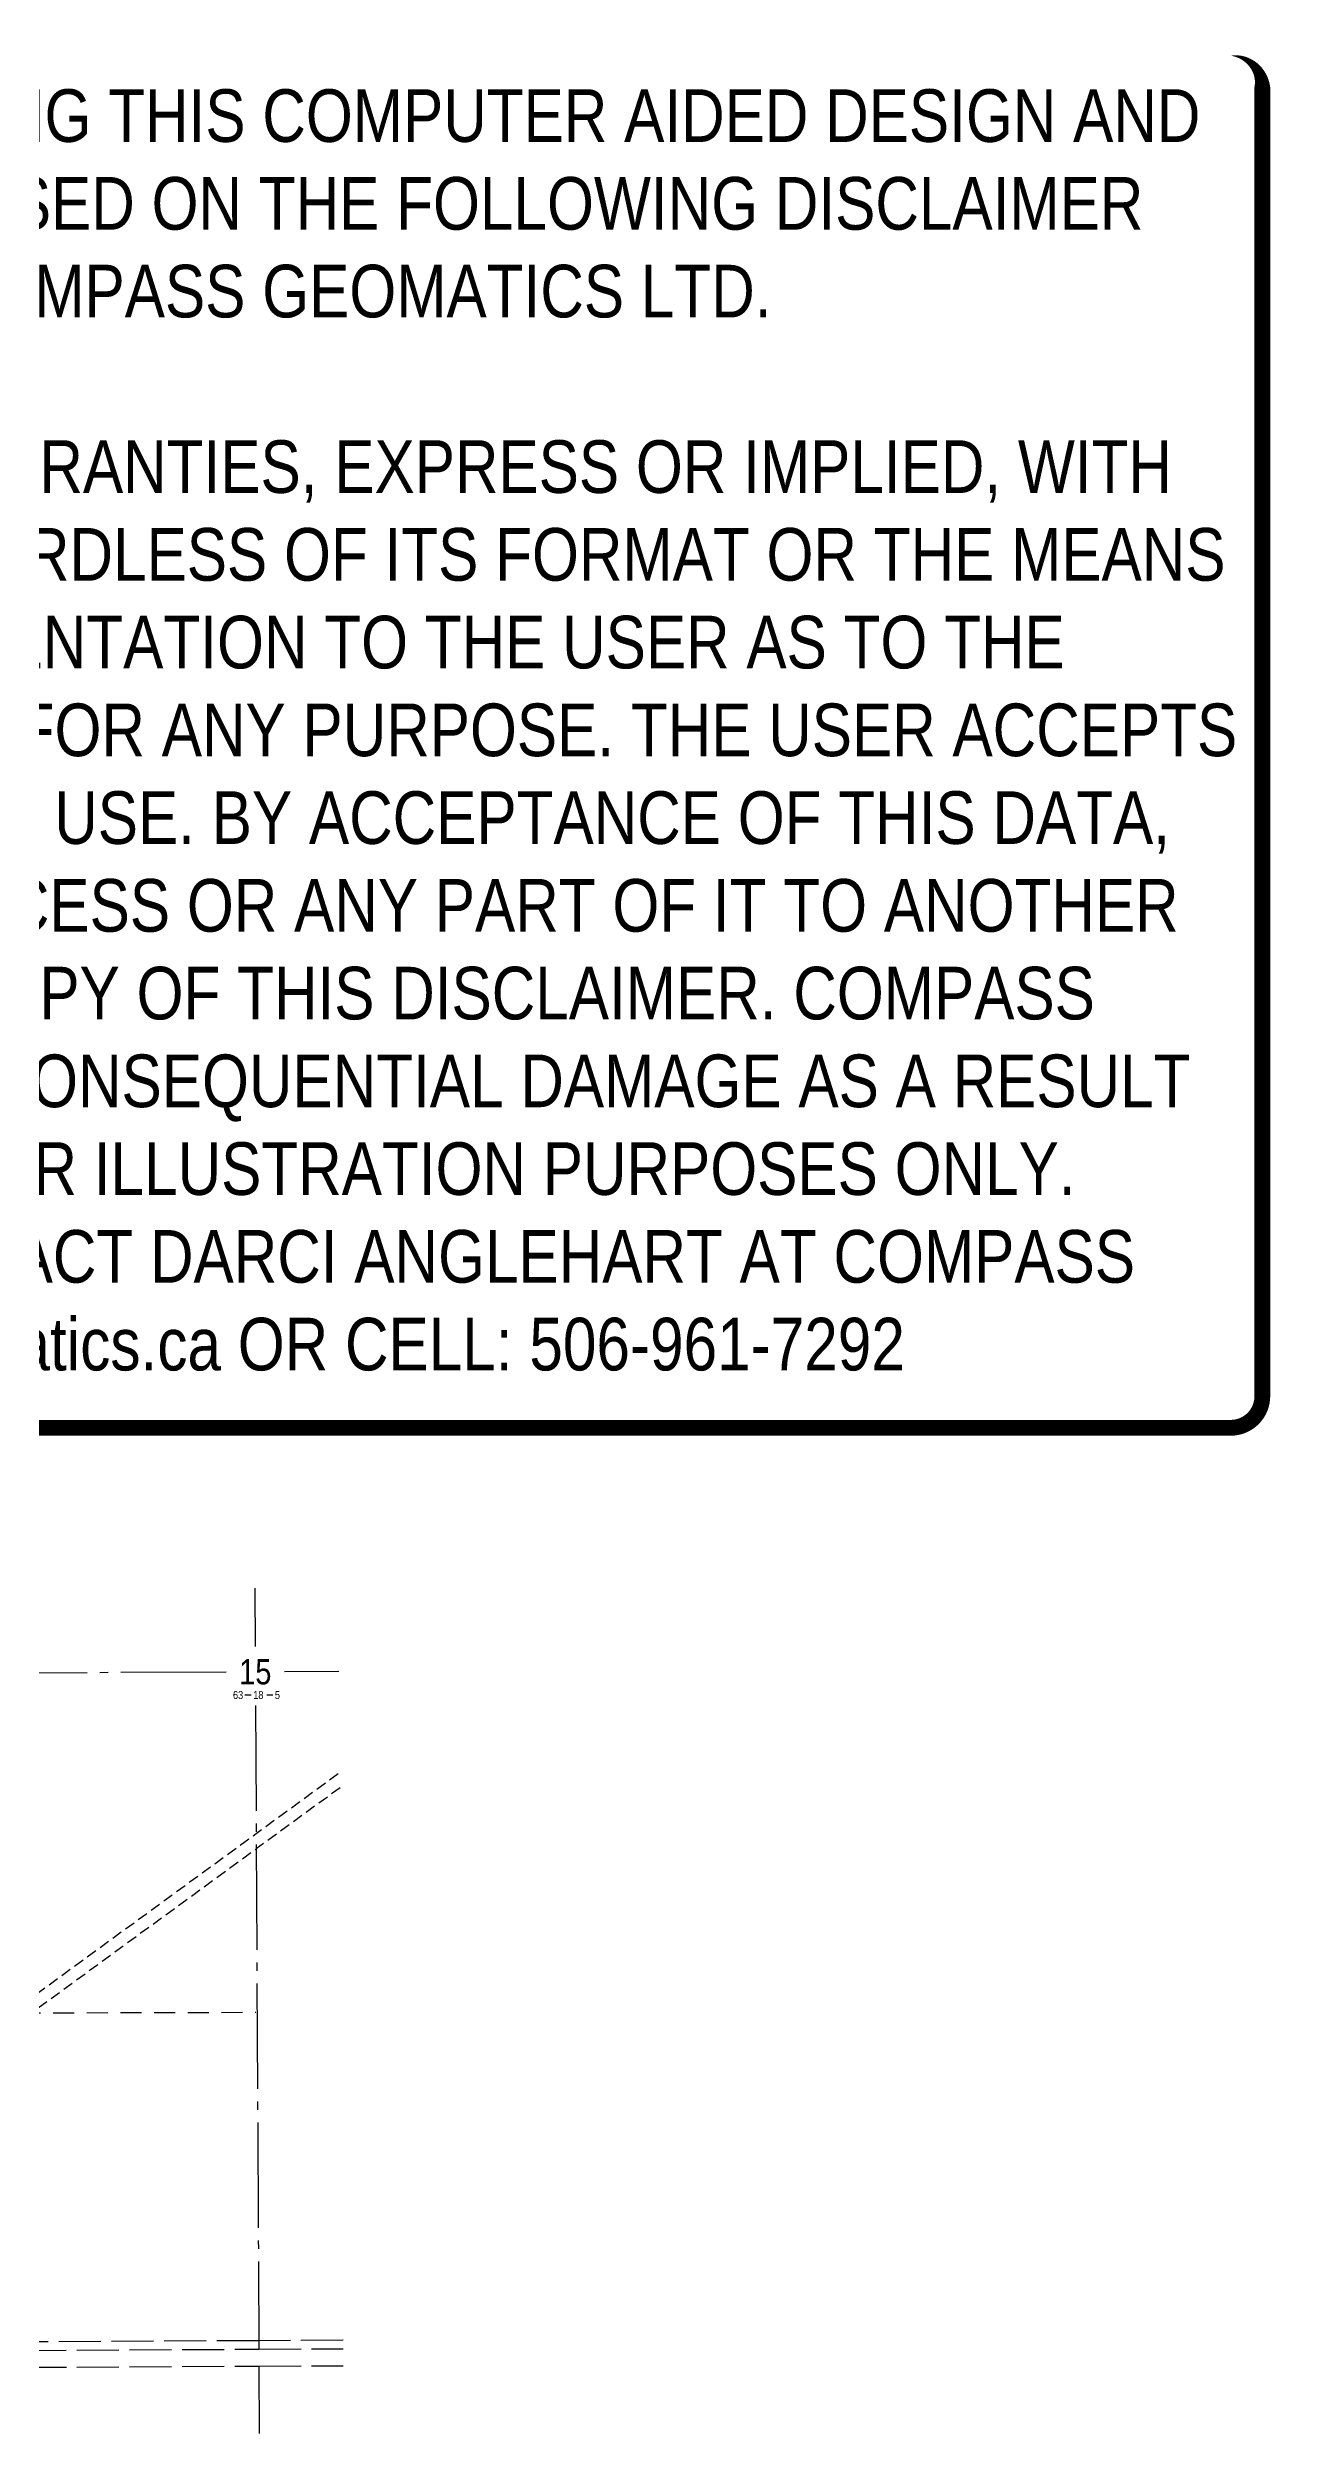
# Model space of a CAD drawing. Extents: x 520921 to 524870, y 6032001 to 6035665.
# Drawn here: x 523419 to 524870, y 6032830 to 6035665 of the extents above; entities that cross this region are included whole.
import ezdxf
from ezdxf.enums import TextEntityAlignment as Align

# ---------------------------------------------------------------- set-up
doc = ezdxf.new("R2010")
doc.units = 0
doc.header["$LTSCALE"] = 5
for name, pattern in [('foc-ACCESSROAD', [3.75, 2.5, -1.25]), ('foc-LSD', [8, 5, -3]), ('foc-QUARTERLINE', [33, 25, -3, 2, -3]), ('foc-UNSURVEYED', [12.5, 10, -2.5])]:
    doc.linetypes.add(name, pattern=pattern)
for name, color, linetype in [('10', 1, 'Continuous'), ('9', 3, 'Continuous'), ('F-AR', 190, 'foc-ACCESSROAD'), ('L-SECLBL', 7, 'Continuous'), ('L-SECQ', 8, 'foc-QUARTERLINE'), ('L-SECTION-LSD', 7, 'foc-LSD'), ('L-USEC', 7, 'foc-UNSURVEYED')]:
    doc.layers.add(name, color=color, linetype=linetype)
doc.layers.add('DISCLAIMER', color=7, linetype='Continuous', plot=False)
doc.styles.add('80', font='ARIALN.TTF', dxfattribs={"height": 10})
doc.styles.add('80L', font='ARIALN.TTF', dxfattribs={"height": 10})
doc.styles.add('SIMPLEX', font='ARIALN.TTF')

# ---------------------------------------------------------------- blocks, each defined once
blk = doc.blocks.new('L-SECLBL')
at = {"layer": '9', "color": 7}
for p, q in [((-5.1, -27.8), (-12.3, -27.8)), ((20.7, -27.8), (13.5, -27.8))]:
    blk.add_line(p, q, dxfattribs=at)
at = {"layer": '10', "color": 2, "style": 'SIMPLEX'}
blk.add_attdef('SEC', text='', height=30, dxfattribs=at).set_placement((0, 0), align=Align.MIDDLE)
at = {"layer": '10', "color": 5, "style": '80L'}
blk.add_attdef('TWP', text='', height=9.5, dxfattribs=at).set_placement((-14.4, -27.4), align=Align.MIDDLE_RIGHT)
blk.add_attdef('RGE', text='', height=9.5, dxfattribs=at).set_placement((3.6, -27.4), align=Align.MIDDLE_CENTER)
blk.add_attdef('MER', text='', height=9.5, dxfattribs=at).set_placement((23.2, -27.4), align=Align.MIDDLE_LEFT)
blk = doc.blocks.new('Disclaimer_Legal')
at = {"layer": 'DISCLAIMER', "color": 254, "flags": 128}
blk.add_lwpolyline([(-3612.9, -1104.6, 37.5, 37.5, 0), (4096.1, -1104.6, 37.5, 37.5, 0.414214), (4171.1, -1029.6, 37.5, 37.5, 0), (4171.1, 2078.7, 37.5, 0, 0.414214), (4096.1, 2153.7, 0, 0, 0), (-3612.9, 2153.7, 0, 0, 0.414214), (-3687.9, 2078.7, 0, 0, 0), (-3687.9, -1029.6, 0, 37.5, 0.414214)], format="xyseb", close=True, dxfattribs=at)
at = {"layer": 'DISCLAIMER', "color": 254, "insert": (241.6, 533.9), "char_height": 125, "width": 7717.568, "attachment_point": 5, "style": '80'}
blk.add_mtext('NOTICE TO THE CORPORATION, PERSON &/OR PERSONS REGARDING THIS COMPUTER AIDED DESIGN AND DRAFTING (CADD) FILES. ACCEPTANCE OF THE CADD DATA IS BASED ON THE FOLLOWING DISCLAIMER WHICH COVERS ALL CADD DATA RECIEVED FROM COMPASS GEOMATICS LTD.\\P{\\fArial Narrow|b1|i0|c0|p34;DISCLAIMER}\\PCOMPASS GEOMATICS LTD. MAKES NO REPRESENTATION OR WARRANTIES, EXPRESS OR IMPLIED, WITH RESPECT TO THE REUSE OF THE DATA PROVIDED HEREWITH, REGARDLESS OF ITS FORMAT OR THE MEANS OF ITS TRANSMISSION. THERE IS NO GUARANTEE OR REPRESENTATION TO THE USER AS TO THE ACCURACY, CURRENCY, SUITABILITY OR RELIABILITY OF THIS DATA FOR ANY PURPOSE. THE USER ACCEPTS THE DATA "AS IS", AND ASSUMES ALL RISKS ASSOCIATED WITH ITS USE. BY ACCEPTANCE OF THIS DATA, THE USER AGREES NOT TO TRANSMIT THIS DATA OR PROVIDE ACCESS OR ANY PART OF IT TO ANOTHER PARTY UNLESS THE USER SHALL INCLUDE WITH THE DATA A COPY OF THIS DISCLAIMER. COMPASS GEOMATICS LTD. ASSUMES NO RESPONSIBILITY FOR ACTUAL OR CONSEQUENTIAL DAMAGE AS A RESULT OF ANY USER\'S RELIANCE ON THIS DATA. THIS CADD FILE IS FOR ILLUSTRATION PURPOSES ONLY.\\PIF YOU REQUIRE MORE ACCURATE INFORMATION, PLEASE CONTACT DARCI ANGLEHART AT COMPASS GEOMATICS LTD. VIA EMAIL: darci.anglehart@compassgeomatics.ca OR CELL: 506-961-7292', dxfattribs=at)

msp = doc.modelspace()

# ---------------------------------------------------------------- linework, layer by layer
at = {"layer": 'F-AR', "flags": 128}
for points in [[(522257.265, 6033829.953), (522321.384, 6033742.045), (522329.938, 6033730.352), (522822.423, 6033057.653), (522840.146, 6033033.449), (522841.219, 6033031.984), (522849.007, 6033021.346), (522857.868, 6033009.243), (522871.59, 6032990.501), (522883.801, 6032973.82), (522891.878, 6032979.72), (523665.931, 6033545.254), (523765.499, 6033617.997)], [(523765.596, 6033599.613), (523666.027, 6033526.855), (522900.74, 6032967.615), (522892.664, 6032961.714), (522909.162, 6032939.176), (522931.162, 6032909.125), (522989.388, 6032829.593)]]:
    msp.add_lwpolyline(points, dxfattribs=at)
at = {"layer": 'L-SECQ'}
for p, q in [((523664.402, 6033836.411), (523664.767, 6033767.057)), ((523630.277, 6033736.898), (522857.764, 6033733.017)), ((523764.143, 6033737.571), (523699.522, 6033737.246)), ((523665.135, 6033697.094), (523669.155, 6032932.943)), ((523669.256, 6032912.837), (523669.676, 6032832.996))]:
    msp.add_line(p, q, dxfattribs=at)
at = {"layer": 'L-SECTION-LSD', "flags": 128}
msp.add_lwpolyline([(522864.834, 6033330.978), (523665.509, 6033332.936)], dxfattribs=at)
at = {"layer": 'L-USEC'}
for p, q in [((523669.097, 6032942.996), (523265.442, 6032940.969)), ((523769.041, 6032943.498), (523669.097, 6032942.996)), ((523265.498, 6032930.916), (523669.155, 6032932.943)), ((523265.599, 6032910.81), (523669.256, 6032912.837)), ((523669.155, 6032932.943), (523769.103, 6032933.445)), ((523669.256, 6032912.837), (523769.227, 6032913.339))]:
    msp.add_line(p, q, dxfattribs=at)

# ---------------------------------------------------------------- block references
at = {"color": 3, "xscale": 0.5, "yscale": 0.5, "zscale": 0.5}
msp.add_blockref('Disclaimer_Legal', (522774.768, 6034579.225), dxfattribs=at)
at = {"layer": 'L-SECLBL', "color": 6}
msp.add_blockref('L-SECLBL', (523664.924, 6033737.073), dxfattribs=at).add_auto_attribs({'SEC': '15', 'TWP': '63', 'RGE': '18', 'MER': '5'})

doc.saveas('drawing.dxf')
